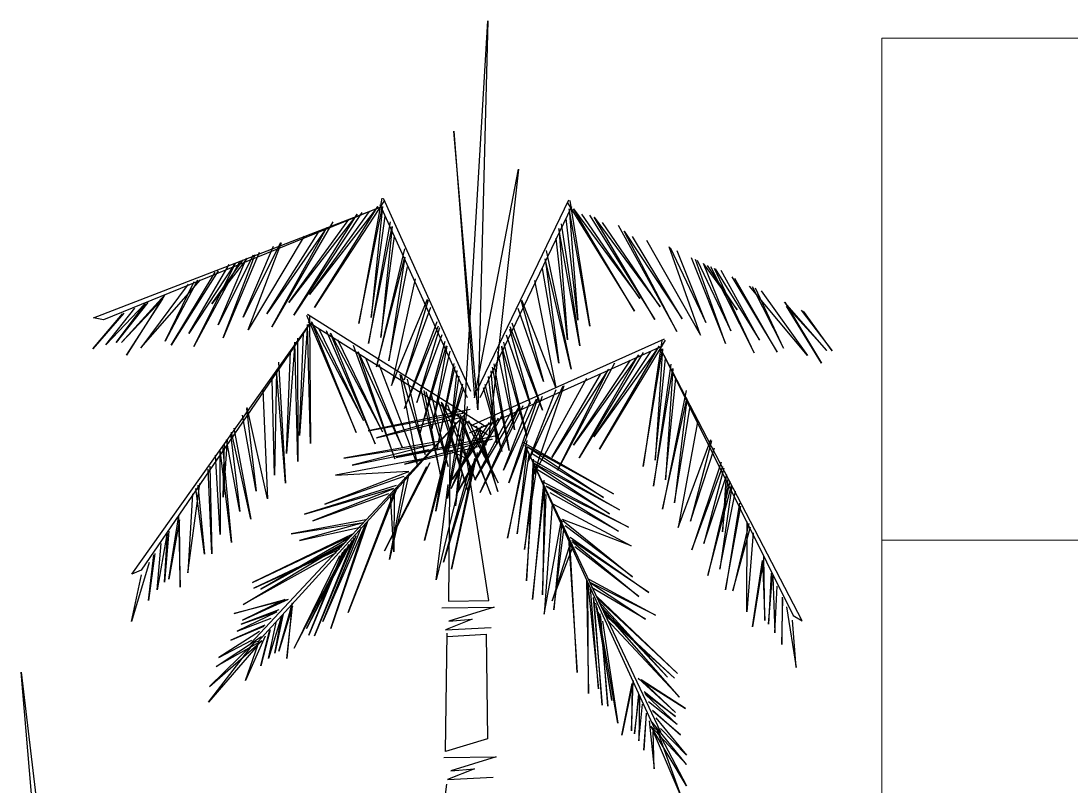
# Model space of a CAD drawing. Header units: millimetres. Extents: x -106 to 2534, y 21 to 2786.
# Drawn here: x 1239.049 to 1242.439, y 1423.174 to 1425.644 of the extents above; entities that cross this region are included whole.
import ezdxf

# ---------------------------------------------------------------- set-up
doc = ezdxf.new("R2010")
doc.units = ezdxf.units.MM
doc.layers.add('3piso facha1', color=240, linetype='Continuous', lineweight=18)
doc.layers.add('fach mas atras', color=62, linetype='Continuous', lineweight=20)

msp = doc.modelspace()

# ---------------------------------------------------------------- linework, layer by layer
at = {"color": 102}
for p, q in [((1240.481, 1424.3779), (1240.5562, 1425.6444)), ((1240.5562, 1425.6444), (1240.5245, 1424.3894)), ((1240.4465, 1425.2883), (1240.513, 1424.4274)), ((1240.5245, 1424.3894), (1240.4465, 1425.2883)), ((1240.513, 1424.4274), (1240.6556, 1425.1658)), ((1240.6556, 1425.1658), (1240.5586, 1424.2917)), ((1239.2831, 1424.6865), (1240.2122, 1425.0445)), ((1240.2122, 1425.0445), (1239.3156, 1424.68)), ((1240.2016, 1425.0456), (1239.9812, 1424.7609)), ((1240.2217, 1425.0639), (1239.9974, 1424.7196)), ((1239.9974, 1424.7196), (1240.2016, 1425.0456)), ((1240.2144, 1425.0721), (1240.1399, 1424.6681)), ((1240.1399, 1424.6681), (1240.2163, 1425.045)), ((1240.2163, 1425.045), (1240.1801, 1424.6868)), ((1240.2079, 1425.0516), (1240.49, 1424.4283)), ((1240.2189, 1425.0729), (1240.5011, 1424.4496)), ((1240.8167, 1425.0657), (1240.5204, 1424.4491)), ((1240.8272, 1425.0441), (1240.5309, 1424.4275)), ((1240.8137, 1425.0568), (1241.03, 1424.7075)), ((1240.8212, 1425.0649), (1240.8864, 1424.6592)), ((1240.1348, 1425.0202), (1239.9144, 1424.7355)), ((1240.1498, 1425.0266), (1239.9306, 1424.6942)), ((1239.9306, 1424.6942), (1240.1348, 1425.0202)), ((1239.9812, 1424.7609), (1240.1743, 1425.0291)), ((1240.1801, 1424.6868), (1240.2248, 1425.0142)), ((1240.8187, 1425.0378), (1240.8467, 1424.6789)), ((1240.8864, 1424.6592), (1240.8187, 1425.0378)), ((1240.8334, 1425.038), (1241.0472, 1424.7484)), ((1241.03, 1424.7075), (1240.8334, 1425.038)), ((1241.0472, 1424.7484), (1240.8603, 1425.0209)), ((1240.8847, 1425.0179), (1241.0962, 1424.6805)), ((1240.8996, 1425.0111), (1241.1134, 1424.7214)), ((1241.0962, 1424.6805), (1240.8996, 1425.0111)), ((1240.0363, 1424.9772), (1239.8433, 1424.6987)), ((1240.0563, 1424.9956), (1239.8595, 1424.6574)), ((1239.8595, 1424.6574), (1240.0363, 1424.9772)), ((1239.9144, 1424.7355), (1240.1075, 1425.0036)), ((1240.2408, 1424.9956), (1240.1708, 1424.6036)), ((1240.1708, 1424.6036), (1240.2472, 1424.9806)), ((1240.2472, 1424.9806), (1240.211, 1424.6224)), ((1240.793, 1424.989), (1240.854, 1424.5955)), ((1240.8467, 1424.6789), (1240.8095, 1425.0072)), ((1241.1134, 1424.7214), (1240.9265, 1424.9939)), ((1240.9775, 1424.9847), (1241.1665, 1424.6421)), ((1239.9641, 1424.9493), (1239.7824, 1424.647)), ((1239.8433, 1424.6987), (1240.0089, 1424.9607)), ((1240.211, 1424.6224), (1240.2557, 1424.9498)), ((1240.8143, 1424.6152), (1240.7771, 1424.9435)), ((1240.7863, 1424.9741), (1240.8143, 1424.6152)), ((1240.854, 1424.5955), (1240.7863, 1424.9741)), ((1240.9971, 1424.9659), (1241.1837, 1424.683)), ((1241.1665, 1424.6421), (1240.9971, 1424.9659)), ((1241.1837, 1424.683), (1241.0241, 1424.9487)), ((1239.887, 1424.9279), (1239.7662, 1424.6882)), ((1239.7662, 1424.6882), (1239.8643, 1424.9177)), ((1239.7824, 1424.647), (1239.8907, 1424.9296)), ((1240.2872, 1424.9087), (1240.1971, 1424.528)), ((1241.0686, 1424.9363), (1241.2433, 1424.6299)), ((1241.2433, 1424.6299), (1241.1415, 1424.915)), ((1241.1452, 1424.9132), (1241.2605, 1424.6708)), ((1239.7795, 1424.8785), (1239.6658, 1424.7311)), ((1239.799, 1424.8884), (1239.6855, 1424.6631)), ((1239.6855, 1424.6631), (1239.7777, 1424.8788)), ((1239.8182, 1424.897), (1239.7017, 1424.6219)), ((1239.7017, 1424.6219), (1239.8049, 1424.891)), ((1240.1971, 1424.528), (1240.2891, 1424.8816)), ((1240.2891, 1424.8816), (1240.2373, 1424.5467)), ((1240.7421, 1424.8761), (1240.7863, 1424.5401)), ((1240.826, 1424.5204), (1240.7421, 1424.8761)), ((1240.7446, 1424.9031), (1240.826, 1424.5204)), ((1241.2605, 1424.6708), (1241.1676, 1424.9025)), ((1241.2133, 1424.8807), (1241.3234, 1424.603)), ((1241.3234, 1424.603), (1241.2265, 1424.8744)), ((1239.7404, 1424.862), (1239.5917, 1424.6351)), ((1239.5917, 1424.6351), (1239.7211, 1424.8578)), ((1239.7557, 1424.8689), (1239.6079, 1424.5938)), ((1239.6079, 1424.5938), (1239.7428, 1424.8631)), ((1239.6658, 1424.7311), (1239.7655, 1424.8722)), ((1240.2373, 1424.5467), (1240.2976, 1424.8508)), ((1240.7863, 1424.5401), (1240.733, 1424.8455)), ((1241.2322, 1424.8717), (1241.3406, 1424.6439)), ((1241.2516, 1424.8613), (1241.3618, 1424.7114)), ((1241.3406, 1424.6439), (1241.2533, 1424.8616)), ((1241.3618, 1424.7114), (1241.2654, 1424.8547)), ((1241.2751, 1424.8512), (1241.4166, 1424.5728)), ((1241.4166, 1424.5728), (1241.2879, 1424.8451)), ((1241.2903, 1424.844), (1241.4338, 1424.6137)), ((1241.4338, 1424.6137), (1241.3095, 1424.8393)), ((1239.4361, 1424.5896), (1239.6284, 1424.8092)), ((1239.6194, 1424.8076), (1239.5143, 1424.6107)), ((1239.6857, 1424.8374), (1239.5344, 1424.598)), ((1239.5344, 1424.598), (1239.6759, 1424.833)), ((1240.3222, 1424.8116), (1240.2458, 1424.4673)), ((1240.7074, 1424.8068), (1240.776, 1424.4609)), ((1241.3444, 1424.8181), (1241.4902, 1424.5753)), ((1241.4902, 1424.5753), (1241.3541, 1424.8135)), ((1239.5896, 1424.7942), (1239.4361, 1424.5896)), ((1239.5143, 1424.6107), (1239.6086, 1424.8028)), ((1241.5882, 1424.5647), (1241.401, 1424.7887)), ((1241.41, 1424.7868), (1241.5106, 1424.5876)), ((1241.5106, 1424.5876), (1241.4206, 1424.7817)), ((1241.4395, 1424.7727), (1241.5882, 1424.5647)), ((1239.3736, 1424.6066), (1239.5138, 1424.7601)), ((1239.5076, 1424.7475), (1239.3736, 1424.6066)), ((1239.5124, 1424.7595), (1239.3898, 1424.5654)), ((1239.3898, 1424.5654), (1239.5076, 1424.7475)), ((1240.2458, 1424.4673), (1240.3619, 1424.7468)), ((1240.3634, 1424.7431), (1240.286, 1424.4861)), ((1240.6647, 1424.7393), (1240.7362, 1424.4806)), ((1240.776, 1424.4609), (1240.6663, 1424.743)), ((1239.4476, 1424.7304), (1239.3235, 1424.5988)), ((1239.3235, 1424.5988), (1239.4174, 1424.7168)), ((1239.4592, 1424.7356), (1239.3564, 1424.6062)), ((1239.3564, 1424.6062), (1239.4514, 1424.7321)), ((1240.286, 1424.4861), (1240.3728, 1424.72)), ((1240.7362, 1424.4806), (1240.6547, 1424.7165)), ((1241.6511, 1424.5803), (1241.5145, 1424.7369)), ((1241.5158, 1424.7363), (1241.634, 1424.5394)), ((1241.5204, 1424.7241), (1241.6511, 1424.5803)), ((1241.634, 1424.5394), (1241.5204, 1424.7241)), ((1241.5685, 1424.7112), (1241.6683, 1424.5795)), ((1241.6683, 1424.5795), (1241.5762, 1424.7075)), ((1239.3819, 1424.7009), (1239.2816, 1424.5859)), ((1239.2816, 1424.5859), (1239.3768, 1424.6986)), ((1239.3156, 1424.68), (1239.2831, 1424.6865)), ((1239.4071, 1423.8585), (1239.9841, 1424.67)), ((1239.9841, 1424.67), (1239.4378, 1423.871)), ((1239.9706, 1424.6942), (1240.1316, 1424.3162)), ((1239.974, 1424.6974), (1240.5534, 1424.3335)), ((1239.9766, 1424.6735), (1240.5559, 1424.3096)), ((1239.9812, 1424.6914), (1239.9844, 1424.2805)), ((1239.9872, 1424.6727), (1240.1548, 1424.354)), ((1240.1316, 1424.3162), (1239.9872, 1424.6727)), ((1240.392, 1424.6732), (1240.287, 1424.3935)), ((1240.6345, 1424.6701), (1240.7331, 1424.3881)), ((1239.9746, 1424.665), (1239.9481, 1424.306)), ((1239.9481, 1424.306), (1239.9609, 1424.6362)), ((1239.9844, 1424.2805), (1239.9746, 1424.665)), ((1240.1548, 1424.354), (1240.0113, 1424.6517)), ((1240.0349, 1424.645), (1240.193, 1424.2796)), ((1240.0486, 1424.636), (1240.2161, 1424.3174)), ((1240.193, 1424.2796), (1240.0486, 1424.636)), ((1240.287, 1424.3935), (1240.3975, 1424.6597)), ((1240.4, 1424.6538), (1240.3272, 1424.4123)), ((1240.6261, 1424.6509), (1240.6933, 1424.4078)), ((1240.7331, 1424.3881), (1240.6287, 1424.6567)), ((1239.933, 1424.607), (1239.9064, 1424.2479)), ((1239.9427, 1424.2225), (1239.933, 1424.607)), ((1239.9419, 1424.6206), (1239.9427, 1424.2225)), ((1240.2161, 1424.3174), (1240.0726, 1424.615)), ((1240.3272, 1424.4123), (1240.4088, 1424.6322)), ((1240.418, 1424.6099), (1240.3357, 1424.3086)), ((1241.1257, 1424.6174), (1240.5017, 1424.3371)), ((1240.6071, 1424.6073), (1240.6824, 1424.3043)), ((1240.6933, 1424.4078), (1240.6167, 1424.6295)), ((1241.1287, 1424.6138), (1240.917, 1424.2617)), ((1241.1178, 1424.6125), (1241.0579, 1424.206)), ((1239.9064, 1424.2479), (1239.9193, 1424.5781)), ((1240.1216, 1424.5982), (1240.2567, 1424.231)), ((1240.1381, 1424.5766), (1240.2798, 1424.2688)), ((1240.2567, 1424.231), (1240.1381, 1424.5766)), ((1240.3357, 1424.3086), (1240.4233, 1424.5968)), ((1240.4244, 1424.5943), (1240.3759, 1424.3273)), ((1240.3759, 1424.3273), (1240.4354, 1424.578)), ((1241.1199, 1424.5941), (1240.4958, 1424.3138)), ((1240.6427, 1424.3239), (1240.5889, 1424.5758)), ((1240.6004, 1424.5919), (1240.6427, 1424.3239)), ((1240.6824, 1424.3043), (1240.6014, 1424.5944)), ((1241.0582, 1424.5739), (1240.8511, 1424.2338)), ((1241.1093, 1424.5948), (1240.8993, 1424.3023)), ((1240.8993, 1424.3023), (1241.0825, 1424.5773)), ((1240.917, 1424.2617), (1241.1093, 1424.5948)), ((1241.0579, 1424.206), (1241.1207, 1424.5855)), ((1241.1207, 1424.5855), (1241.0973, 1424.2262)), ((1241.5713, 1423.7081), (1241.112, 1424.5917)), ((1241.112, 1424.5917), (1241.5426, 1423.7248)), ((1239.8811, 1424.5431), (1239.9037, 1424.1525)), ((1240.2798, 1424.2688), (1240.1622, 1424.5556)), ((1240.2044, 1424.5365), (1240.3308, 1424.2073)), ((1240.4471, 1424.5388), (1240.3919, 1424.261)), ((1240.5764, 1424.537), (1240.6252, 1424.258)), ((1240.9659, 1424.5395), (1240.7813, 1424.1945)), ((1241.0434, 1424.5669), (1240.8334, 1424.2745)), ((1240.8334, 1424.2745), (1241.0167, 1424.5494)), ((1240.8511, 1424.2338), (1241.0434, 1424.5669)), ((1241.1469, 1424.5369), (1241.0911, 1424.1427)), ((1241.0973, 1424.2262), (1241.1302, 1424.5549)), ((1239.8745, 1424.5168), (1239.8674, 1424.178)), ((1239.9037, 1424.1525), (1239.8745, 1424.5168)), ((1240.3308, 1424.2073), (1240.2732, 1424.5044)), ((1240.2766, 1424.5021), (1240.3539, 1424.2451)), ((1240.3919, 1424.261), (1240.4512, 1424.5289)), ((1240.4564, 1424.516), (1240.4321, 1424.2798)), ((1240.5665, 1424.5144), (1240.5855, 1424.2777)), ((1240.6252, 1424.258), (1240.5721, 1424.5271)), ((1240.9465, 1424.5205), (1240.7637, 1424.2352)), ((1240.7637, 1424.2352), (1240.9198, 1424.503)), ((1240.7813, 1424.1945), (1240.9465, 1424.5205)), ((1241.0911, 1424.1427), (1241.1539, 1424.5222)), ((1241.1539, 1424.5222), (1241.1306, 1424.1629)), ((1239.8674, 1424.178), (1239.8608, 1424.4879)), ((1240.3539, 1424.2451), (1240.2971, 1424.4882)), ((1240.4746, 1424.4716), (1240.4153, 1424.2564)), ((1240.4321, 1424.2798), (1240.4638, 1424.498)), ((1240.5473, 1424.4704), (1240.6017, 1424.2539)), ((1240.5855, 1424.2777), (1240.5587, 1424.4965)), ((1240.8753, 1424.4899), (1240.7047, 1424.1813)), ((1240.7047, 1424.1813), (1240.8028, 1424.4677)), ((1241.1306, 1424.1629), (1241.1635, 1424.4917)), ((1239.8298, 1424.4536), (1239.8452, 1424.1012)), ((1240.339, 1424.4597), (1240.4059, 1424.1685)), ((1240.4059, 1424.1685), (1240.351, 1424.4515)), ((1240.3563, 1424.4479), (1240.429, 1424.2064)), ((1240.429, 1424.2064), (1240.3757, 1424.4348)), ((1240.4153, 1424.2564), (1240.4791, 1424.4606)), ((1240.6017, 1424.2539), (1240.5426, 1424.4596)), ((1240.7315, 1424.4325), (1240.6249, 1424.1533)), ((1240.7991, 1424.4659), (1240.687, 1424.222)), ((1240.687, 1424.222), (1240.7768, 1424.4548)), ((1241.1964, 1424.4518), (1241.1201, 1424.068)), ((1240.3956, 1424.4212), (1240.4934, 1424.1246)), ((1240.4934, 1424.1246), (1240.4073, 1424.4133)), ((1240.4095, 1424.4117), (1240.5165, 1424.1624)), ((1240.5165, 1424.1624), (1240.4278, 1424.4042)), ((1240.4894, 1424.3993), (1240.4526, 1424.0794)), ((1240.67, 1424.4021), (1240.5322, 1424.1219)), ((1240.7126, 1424.4232), (1240.6073, 1424.194)), ((1240.6073, 1424.194), (1240.6917, 1424.4128)), ((1240.6249, 1424.1533), (1240.7184, 1424.426)), ((1241.1201, 1424.068), (1241.1993, 1424.4247)), ((1241.1993, 1424.4247), (1241.1595, 1424.0882)), ((1239.8089, 1424.1267), (1239.764, 1424.3722)), ((1239.7773, 1424.3932), (1239.8089, 1424.1267)), ((1239.8452, 1424.1012), (1239.7795, 1424.3967)), ((1239.7899, 1423.634), (1240.4896, 1424.3824)), ((1240.4896, 1424.3824), (1239.815, 1423.6408)), ((1240.4998, 1424.3904), (1240.1706, 1424.3209)), ((1240.1706, 1424.3209), (1240.4814, 1424.3798)), ((1240.4814, 1424.3798), (1240.1976, 1424.299)), ((1240.4818, 1424.3795), (1240.4268, 1424.1027)), ((1240.4526, 1424.0794), (1240.4818, 1424.3795)), ((1240.6011, 1424.3682), (1240.4586, 1424.1234)), ((1240.4591, 1424.378), (1240.5665, 1424.116)), ((1240.5665, 1424.116), (1240.468, 1424.372)), ((1240.6549, 1424.3947), (1240.5145, 1424.1626)), ((1240.5145, 1424.1626), (1240.6358, 1424.3898)), ((1240.5322, 1424.1219), (1240.6573, 1424.3959)), ((1241.1595, 1424.0882), (1241.2089, 1424.3942)), ((1240.1976, 1424.299), (1240.4625, 1424.3633)), ((1240.4521, 1424.348), (1240.3522, 1423.967)), ((1240.3522, 1423.967), (1240.4438, 1424.3382)), ((1240.4438, 1424.3382), (1240.3888, 1424.0615)), ((1240.4268, 1424.1027), (1240.4684, 1424.3583)), ((1240.536, 1424.336), (1240.438, 1424.1355)), ((1240.438, 1424.1355), (1240.5254, 1424.3308)), ((1240.5791, 1424.3573), (1240.4409, 1424.1641)), ((1240.4409, 1424.1641), (1240.5616, 1424.3486)), ((1240.4586, 1424.1234), (1240.5915, 1424.3634)), ((1240.4795, 1424.3642), (1240.5896, 1424.1538)), ((1240.5896, 1424.1538), (1240.4956, 1424.3532)), ((1240.5192, 1424.3372), (1240.5885, 1424.125)), ((1240.5885, 1424.125), (1240.529, 1424.3305)), ((1241.2349, 1424.356), (1241.1709, 1424.0092)), ((1239.7258, 1424.3117), (1239.7555, 1424.0612)), ((1239.7918, 1424.0357), (1239.7292, 1424.3171)), ((1239.737, 1424.3294), (1239.7918, 1424.0357)), ((1240.5794, 1424.3037), (1240.2602, 1424.2351)), ((1240.3888, 1424.0615), (1240.4304, 1424.3171)), ((1239.7004, 1424.2715), (1239.7291, 1423.9605)), ((1239.7149, 1424.2927), (1239.7016, 1424.107)), ((1239.7016, 1424.107), (1239.7068, 1424.2797)), ((1239.7555, 1424.0612), (1239.7133, 1424.2919)), ((1240.4035, 1424.2883), (1240.0913, 1424.2327)), ((1240.0913, 1424.2327), (1240.385, 1424.2776)), ((1240.385, 1424.2776), (1240.1183, 1424.2108)), ((1240.2602, 1424.2351), (1240.571, 1424.294)), ((1240.571, 1424.294), (1240.2872, 1424.2132)), ((1240.2872, 1424.2132), (1240.5521, 1424.2775)), ((1240.6825, 1424.2903), (1240.6199, 1423.9744)), ((1240.6199, 1423.9744), (1240.6837, 1424.269)), ((1240.6837, 1424.269), (1240.6515, 1423.9887)), ((1240.6698, 1424.285), (1240.9622, 1424.1182)), ((1241.1149, 1423.3478), (1240.6772, 1424.2742)), ((1240.6772, 1424.2742), (1241.0931, 1423.362)), ((1240.6842, 1424.2692), (1240.9298, 1424.1056)), ((1240.9622, 1424.1182), (1240.6842, 1424.2692)), ((1241.1709, 1424.0092), (1241.2768, 1424.2927)), ((1241.2785, 1424.289), (1241.2104, 1424.0294)), ((1241.2104, 1424.0294), (1241.2888, 1424.2663)), ((1239.6928, 1423.986), (1239.6777, 1424.2431)), ((1239.6914, 1424.2573), (1239.6928, 1423.986)), ((1239.7291, 1423.9605), (1239.6929, 1424.2596)), ((1240.347, 1424.2304), (1240.0652, 1424.1776)), ((1240.1183, 1424.2108), (1240.3662, 1424.2611)), ((1240.5142, 1424.2317), (1240.4139, 1423.8976)), ((1240.4884, 1424.2307), (1240.4335, 1424.2572)), ((1240.5218, 1424.2516), (1240.4397, 1423.8743)), ((1240.4397, 1423.8743), (1240.5142, 1424.2317)), ((1240.6515, 1423.9887), (1240.69, 1424.2448)), ((1240.7024, 1424.23), (1240.6811, 1423.8367)), ((1240.9298, 1424.1056), (1240.6971, 1424.2477)), ((1239.6655, 1423.9235), (1239.6537, 1424.1975)), ((1239.6594, 1424.2066), (1239.6655, 1423.9235)), ((1240.3698, 1424.2176), (1240.2231, 1423.934)), ((1240.2231, 1423.934), (1240.3601, 1424.2058)), ((1240.4139, 1423.8976), (1240.5008, 1424.2105)), ((1240.7073, 1424.2182), (1240.6751, 1423.9378)), ((1240.6811, 1423.8367), (1240.7073, 1424.2182)), ((1240.699, 1424.2286), (1240.982, 1424.0658)), ((1240.704, 1424.2168), (1240.9496, 1424.0532)), ((1240.982, 1424.0658), (1240.704, 1424.2168)), ((1240.9496, 1424.0532), (1240.7169, 1424.1953)), ((1241.3096, 1424.2202), (1241.2147, 1423.9369)), ((1241.2147, 1423.9369), (1241.3156, 1424.2069)), ((1241.3183, 1424.2011), (1241.2542, 1423.9571)), ((1240.2999, 1424.1889), (1240.0298, 1424.0845)), ((1240.0298, 1424.0845), (1240.2869, 1424.1744)), ((1240.0652, 1424.1776), (1240.302, 1424.1913)), ((1240.3023, 1424.1869), (1240.239, 1423.9052)), ((1240.239, 1423.9052), (1240.2899, 1424.1718)), ((1240.4733, 1424.1868), (1240.3893, 1423.84)), ((1240.6751, 1423.9378), (1240.7136, 1424.1939)), ((1240.7379, 1424.1614), (1240.7009, 1423.7771)), ((1241.2542, 1423.9571), (1241.3279, 1424.1798)), ((1241.3264, 1424.1807), (1241.314, 1423.995)), ((1241.314, 1423.995), (1241.3327, 1424.1668)), ((1239.5882, 1423.8622), (1239.6272, 1424.1515)), ((1239.5882, 1423.8622), (1239.6272, 1424.1515)), ((1239.6417, 1423.923), (1239.6143, 1424.1352)), ((1239.6206, 1424.1452), (1239.6417, 1423.923)), ((1240.2604, 1424.1449), (1239.9648, 1424.0521)), ((1239.9648, 1424.0521), (1240.2528, 1424.1363)), ((1240.2494, 1424.1326), (1239.9918, 1424.0302)), ((1240.2648, 1424.1411), (1240.1061, 1423.7351)), ((1240.1061, 1423.7351), (1240.2576, 1424.1322)), ((1240.2544, 1424.1284), (1240.2535, 1423.9306)), ((1240.3893, 1423.84), (1240.4288, 1424.1474)), ((1240.7009, 1423.7771), (1240.7391, 1424.1402)), ((1240.7304, 1424.1583), (1241.0107, 1424.01)), ((1240.7391, 1424.1402), (1240.7326, 1423.7914)), ((1240.7447, 1424.1425), (1240.9783, 1423.9974)), ((1241.0107, 1424.01), (1240.7447, 1424.1425)), ((1241.3379, 1424.1578), (1241.2665, 1423.8538)), ((1241.2665, 1423.8538), (1241.3437, 1424.1449)), ((1241.3448, 1424.1425), (1241.306, 1423.874)), ((1239.6031, 1424.1175), (1239.5882, 1423.8622)), ((1239.6031, 1424.1175), (1239.5882, 1423.8622)), ((1239.9918, 1424.0302), (1240.2372, 1424.119)), ((1240.2535, 1423.9306), (1240.2428, 1424.1142)), ((1240.7326, 1423.7914), (1240.7454, 1424.1159)), ((1240.9783, 1423.9974), (1240.7576, 1424.1211)), ((1241.306, 1423.874), (1241.3564, 1424.1265)), ((1240.7643, 1424.0849), (1240.7384, 1423.729)), ((1240.7665, 1424.0859), (1241.0188, 1423.9496)), ((1241.3695, 1424.0878), (1241.3243, 1423.8082)), ((1241.3243, 1423.8082), (1241.3739, 1424.078)), ((1239.5266, 1423.8419), (1239.5587, 1424.0473)), ((1239.5606, 1424.0333), (1239.5266, 1423.8419)), ((1239.558, 1424.046), (1239.5629, 1423.8164)), ((1239.5629, 1423.8164), (1239.5606, 1424.0333)), ((1240.1622, 1424.0336), (1239.9216, 1423.9887)), ((1239.9216, 1423.9887), (1240.1548, 1424.0254)), ((1240.1684, 1424.0283), (1240.0501, 1423.6826)), ((1240.7384, 1423.729), (1240.7947, 1424.0338)), ((1240.7958, 1424.0308), (1240.7701, 1423.7433)), ((1241.0188, 1423.9496), (1240.7974, 1424.0349)), ((1240.7987, 1424.032), (1241.024, 1423.8501)), ((1241.3924, 1423.7369), (1241.3938, 1424.0288)), ((1239.5268, 1423.9967), (1239.5125, 1423.8321)), ((1240.1534, 1424.0238), (1239.9485, 1423.9668)), ((1239.9485, 1423.9668), (1240.1456, 1424.0104)), ((1240.1601, 1424.0181), (1240.0243, 1423.7059)), ((1240.0243, 1423.7059), (1240.148, 1424.0084)), ((1240.0501, 1423.6826), (1240.1614, 1424.0197)), ((1240.7701, 1423.7433), (1240.803, 1424.0127)), ((1241.024, 1423.8501), (1240.8067, 1424.0142)), ((1241.3994, 1424.0216), (1241.3478, 1423.8045)), ((1241.3478, 1423.8045), (1241.4043, 1424.0109)), ((1241.4129, 1423.9918), (1241.3924, 1423.7369)), ((1239.52, 1423.986), (1239.4892, 1423.8077)), ((1239.4892, 1423.8077), (1239.5023, 1423.9579)), ((1239.5125, 1423.8321), (1239.5222, 1423.9895)), ((1240.122, 1423.9888), (1239.7964, 1423.8318)), ((1239.7964, 1423.8318), (1240.1164, 1423.9826)), ((1240.1091, 1423.9745), (1239.8233, 1423.8099)), ((1239.8233, 1423.8099), (1240.0989, 1423.9631)), ((1240.1181, 1423.9668), (1239.9713, 1423.6831)), ((1240.1303, 1423.9817), (1239.9971, 1423.6598)), ((1239.9971, 1423.6598), (1240.125, 1423.9752)), ((1240.8235, 1423.9605), (1240.764, 1423.7719)), ((1240.8175, 1423.9758), (1240.8446, 1423.5407)), ((1240.8446, 1423.5407), (1240.8217, 1423.9651)), ((1240.8229, 1423.978), (1241.076, 1423.7994)), ((1241.076, 1423.7994), (1240.8275, 1423.9676)), ((1240.8296, 1423.963), (1241.0436, 1423.7868)), ((1239.4815, 1423.9251), (1239.4613, 1423.7738)), ((1239.7668, 1423.7604), (1240.0873, 1423.9528)), ((1240.0669, 1423.9273), (1239.7668, 1423.7604)), ((1240.084, 1423.9464), (1239.8011, 1423.8137)), ((1239.8011, 1423.8137), (1240.0778, 1423.9395)), ((1239.9311, 1423.6196), (1240.1, 1423.9419)), ((1239.9713, 1423.6831), (1240.1084, 1423.9549)), ((1240.0942, 1423.9376), (1239.9786, 1423.6617)), ((1239.9786, 1423.6617), (1240.0884, 1423.9305)), ((1240.764, 1423.7719), (1240.8303, 1423.9434)), ((1241.0436, 1423.7868), (1240.8371, 1423.9463)), ((1239.4634, 1423.8963), (1239.4056, 1423.7059)), ((1239.4613, 1423.7738), (1239.4785, 1423.9203)), ((1240.078, 1423.9178), (1239.9311, 1423.6196)), ((1241.4478, 1423.9148), (1241.4111, 1423.6881)), ((1241.4111, 1423.6881), (1241.4434, 1423.9025)), ((1241.4434, 1423.9025), (1241.4506, 1423.7083)), ((1241.4506, 1423.7083), (1241.4472, 1423.9161)), ((1239.4056, 1423.7059), (1239.438, 1423.8561)), ((1239.4378, 1423.871), (1239.4071, 1423.8585)), ((1241.4718, 1423.8616), (1241.4632, 1423.6966)), ((1240.8748, 1423.8389), (1240.8819, 1423.4736)), ((1240.8819, 1423.4736), (1240.8789, 1423.8286)), ((1240.8797, 1423.8267), (1240.9136, 1423.4879)), ((1240.8824, 1423.8421), (1241.0978, 1423.7258)), ((1241.0978, 1423.7258), (1240.8869, 1423.832)), ((1240.8878, 1423.8301), (1241.0654, 1423.7132)), ((1241.4632, 1423.6966), (1241.4753, 1423.8538)), ((1241.477, 1423.85), (1241.4829, 1423.6693)), ((1240.9136, 1423.4879), (1240.8882, 1423.8138)), ((1241.0654, 1423.7132), (1240.8911, 1423.815)), ((1241.4829, 1423.6693), (1241.4907, 1423.8198)), ((1239.9118, 1423.7769), (1239.7376, 1423.7315)), ((1239.7376, 1423.7315), (1239.9016, 1423.7762)), ((1239.7646, 1423.7096), (1239.9126, 1423.7778)), ((1239.9016, 1423.7762), (1239.7646, 1423.7096)), ((1239.8813, 1423.6096), (1239.9259, 1423.7663)), ((1239.9261, 1423.7553), (1239.8813, 1423.6096)), ((1239.9252, 1423.7655), (1239.9071, 1423.5864)), ((1239.9071, 1423.5864), (1239.9261, 1423.7553)), ((1240.8969, 1423.7829), (1240.9254, 1423.4358)), ((1240.9254, 1423.4358), (1240.9, 1423.7751)), ((1240.904, 1423.765), (1240.9571, 1423.45)), ((1240.907, 1423.7872), (1241.1691, 1423.5382)), ((1241.1691, 1423.5382), (1240.9104, 1423.7795)), ((1240.9149, 1423.7696), (1241.1367, 1423.5255)), ((1241.1367, 1423.5255), (1240.9211, 1423.7556)), ((1241.5067, 1423.7844), (1241.5058, 1423.6318)), ((1241.5058, 1423.6318), (1241.509, 1423.7793)), ((1239.8746, 1423.7355), (1239.7468, 1423.6741)), ((1239.8813, 1423.7429), (1239.7602, 1423.6969)), ((1239.7602, 1423.6969), (1239.8768, 1423.7379)), ((1239.8899, 1423.7224), (1239.8489, 1423.5866)), ((1239.8962, 1423.7301), (1239.8694, 1423.6033)), ((1239.8694, 1423.6033), (1239.892, 1423.7249)), ((1240.9571, 1423.45), (1240.9096, 1423.7508)), ((1240.976, 1423.3773), (1240.9136, 1423.7358)), ((1240.9178, 1423.7299), (1240.9437, 1423.4319)), ((1240.9437, 1423.4319), (1240.9212, 1423.7214)), ((1241.1755, 1423.4611), (1240.929, 1423.7422)), ((1240.9302, 1423.7352), (1241.1591, 1423.5224)), ((1241.1591, 1423.5224), (1240.934, 1423.7267)), ((1241.5207, 1423.7534), (1241.5516, 1423.5568)), ((1241.5426, 1423.7248), (1241.5713, 1423.7081)), ((1239.8369, 1423.6934), (1239.7272, 1423.6458)), ((1239.7272, 1423.6458), (1239.834, 1423.6901)), ((1239.7468, 1423.6741), (1239.8573, 1423.7161)), ((1239.8489, 1423.5866), (1239.8735, 1423.7022)), ((1240.9272, 1423.7061), (1240.976, 1423.3773)), ((1240.9407, 1423.7118), (1241.1755, 1423.4611)), ((1241.5516, 1423.5568), (1241.5404, 1423.71)), ((1239.6792, 1423.5607), (1239.8259, 1423.6566)), ((1239.8192, 1423.6736), (1239.6879, 1423.5892)), ((1239.8373, 1423.658), (1239.7741, 1423.5154)), ((1239.8542, 1423.6787), (1239.824, 1423.5629)), ((1239.824, 1423.5629), (1239.8514, 1423.6752)), ((1239.6543, 1423.445), (1239.8034, 1423.6382)), ((1239.8137, 1423.6292), (1239.6543, 1423.445)), ((1239.6576, 1423.4953), (1239.8265, 1423.6434)), ((1239.8034, 1423.6382), (1239.6576, 1423.4953)), ((1239.8265, 1423.6434), (1239.6792, 1423.5607)), ((1239.6879, 1423.5892), (1239.7942, 1423.6458)), ((1239.7741, 1423.5154), (1239.8137, 1423.6292)), ((1239.815, 1423.6408), (1239.7899, 1423.634)), ((1239.0494, 1423.5416), (1239.1994, 1422.2952)), ((1239.158, 1422.2776), (1239.0494, 1423.5416)), ((1241.1621, 1423.4121), (1241.042, 1423.5223)), ((1241.0424, 1423.5212), (1241.1944, 1423.4248)), ((1241.0519, 1423.5174), (1241.1621, 1423.4121)), ((1241.1944, 1423.4248), (1241.0519, 1423.5174)), ((1241.0262, 1423.5144), (1240.9887, 1423.3383)), ((1240.9887, 1423.3383), (1241.0223, 1423.505)), ((1241.0204, 1423.3526), (1241.0258, 1423.5154)), ((1241.0223, 1423.505), (1241.0204, 1423.3526)), ((1241.0429, 1423.4718), (1241.0298, 1423.343)), ((1241.0298, 1423.343), (1241.0454, 1423.4656)), ((1241.0466, 1423.4626), (1241.0442, 1423.3208)), ((1241.0611, 1423.4795), (1241.1624, 1423.3987)), ((1241.1624, 1423.3987), (1241.0638, 1423.4733)), ((1241.0652, 1423.4704), (1241.1681, 1423.3729)), ((1241.0442, 1423.3208), (1241.0561, 1423.4384)), ((1241.1681, 1423.3729), (1241.0758, 1423.4466)), ((1241.0882, 1423.4188), (1241.1782, 1423.34)), ((1241.0673, 1423.41), (1241.0607, 1423.2906)), ((1241.0607, 1423.2906), (1241.0689, 1423.4059)), ((1241.0771, 1423.3853), (1241.0937, 1423.2301)), ((1241.1782, 1423.34), (1241.09, 1423.4148)), ((1241.0991, 1423.3945), (1241.1983, 1423.2741)), ((1241.0829, 1423.368), (1241.1979, 1423.2443)), ((1241.1985, 1423.1754), (1241.0829, 1423.368)), ((1241.1979, 1423.2443), (1241.0874, 1423.3804)), ((1241.0937, 1423.2301), (1241.0908, 1423.3505)), ((1241.0908, 1423.3505), (1241.1862, 1423.1265)), ((1241.0931, 1423.362), (1241.1149, 1423.3478)), ((1241.1033, 1423.356), (1241.1985, 1423.1754)), ((1241.1862, 1423.1265), (1241.1033, 1423.356)), ((1241.1983, 1423.2741), (1241.1143, 1423.3604))]:
    msp.add_line(p, q, dxfattribs=at)
at = {"color": 23}
for p, q in [((1240.4335, 1424.2572), (1240.4293, 1423.7717)), ((1240.5603, 1423.7735), (1240.4884, 1424.2307)), ((1240.4293, 1423.7717), (1240.5603, 1423.7735)), ((1240.4078, 1423.7496), (1240.577, 1423.7519)), ((1240.577, 1423.7519), (1240.4302, 1423.7063)), ((1240.5065, 1423.7128), (1240.4197, 1423.6788)), ((1240.4197, 1423.6788), (1240.567, 1423.6863)), ((1240.4302, 1423.7063), (1240.5065, 1423.7128)), ((1240.4197, 1423.2861), (1240.4253, 1423.668)), ((1240.4254, 1423.6571), (1240.5509, 1423.6643)), ((1240.5509, 1423.6643), (1240.5556, 1423.3262)), ((1240.5556, 1423.3262), (1240.4197, 1423.2861)), ((1240.4145, 1423.2662), (1240.5837, 1423.2686)), ((1240.5837, 1423.2686), (1240.4369, 1423.2229)), ((1240.5132, 1423.2294), (1240.4264, 1423.1955)), ((1240.4369, 1423.2229), (1240.5132, 1423.2294)), ((1240.375, 1422.8015), (1240.4239, 1423.1803)), ((1240.4264, 1423.1955), (1240.5737, 1423.203))]:
    msp.add_line(p, q, dxfattribs=at)
at = {"layer": '3piso facha1'}
for p in [(1241.8282, 1423.9679), (1243.0782, 1425.5891)]:
    msp.add_line(p, (1241.8282, 1425.5891), dxfattribs=at)
at = {"layer": 'fach mas atras'}
for p, q in [((1241.8282, 1417.6691), (1241.8282, 1423.9679)), ((1241.8282, 1423.9679), (1248.9882, 1423.9679))]:
    msp.add_line(p, q, dxfattribs=at)

doc.saveas('drawing.dxf')
